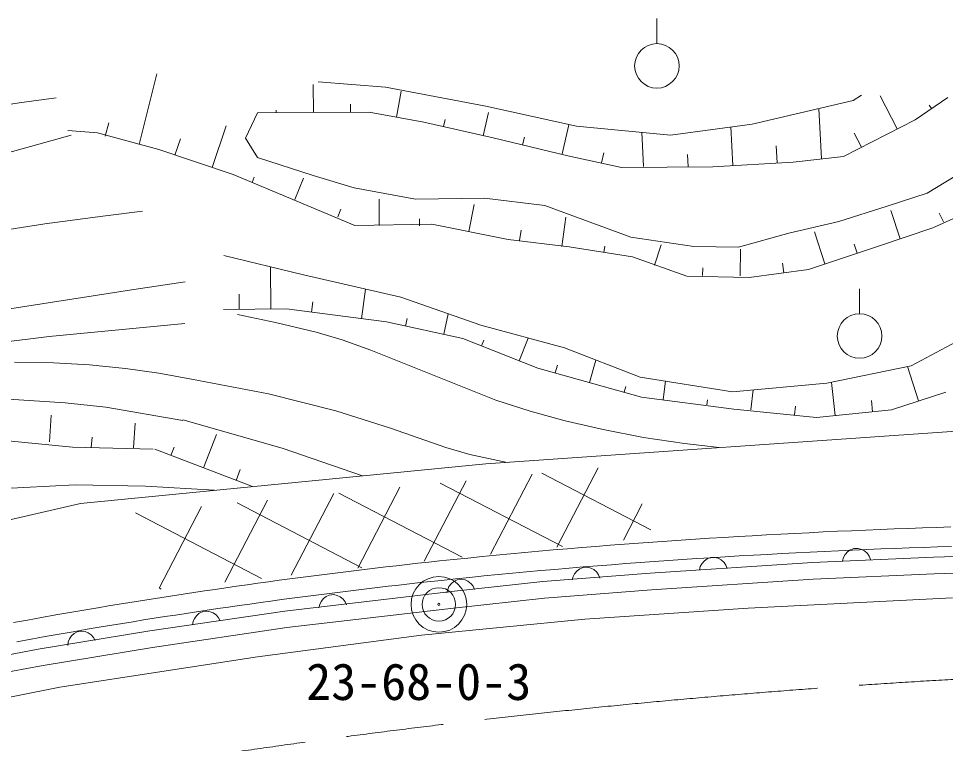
# Model space of a CAD drawing. Units: millimetres, scale not verified. Extents: x 40000 to 680000, y 20000 to 380000.
# Drawn here: x 428818 to 462104, y 298660 to 324700 of the extents above; entities that cross this region are included whole.
import ezdxf
from ezdxf.enums import TextEntityAlignment as Align

# ---------------------------------------------------------------- set-up
doc = ezdxf.new("R2010")
doc.units = ezdxf.units.MM
doc.header["$LTSCALE"] = 1000
doc.linetypes.add('CHAIN', pattern=[18.5, 12, -1.5, 3.5, -1.5])
for name, color, linetype, lineweight in [('M-BGD-HTXT', 7, 'Continuous', 13), ('M-BMK', 2, 'CHAIN', 13), ('M-BMK-SRVR', 3, 'Continuous', 13)]:
    doc.layers.add(name, color=color, linetype=linetype, lineweight=lineweight)
doc.styles.add('ＭＳ ゴシック', font='')
doc.styles.get('ＭＳ ゴシック').set_extended_font_data('MS Gothic')

msp = doc.modelspace()

# ---------------------------------------------------------------- linework, layer by layer
at = {"layer": 'M-BGD-HTXT'}
for p, q in [((451741, 323800), (451741, 324700)), ((433154, 320172), (433782, 322711)), ((439405, 321321), (439399, 322333)), ((439574, 322422), (441994, 322230)), ((441994, 322230), (445596, 321548)), ((442395, 321157), (442564, 322091)), ((458788, 321755), (459093, 321942)), ((460372, 320737), (459761, 321926)), ((427056, 321397), (428836, 321668)), ((428836, 321668), (430175, 321856)), ((440745, 321330), (440743, 321630)), ((445596, 321548), (448850, 320838)), ((455168, 320907), (458788, 321755)), ((461014, 321066), (462189, 321866)), ((461601, 321466), (461515, 321593)), ((436969, 320398), (437395, 321309)), ((437395, 321309), (441415, 321334)), ((438065, 321313), (438065, 321414)), ((441415, 321334), (443374, 320979)), ((445502, 320491), (445694, 321329)), ((457653, 319659), (457563, 321468)), ((431935, 320474), (432055, 320956)), ((443374, 320979), (445858, 320409)), ((444083, 320816), (444142, 321074)), ((452233, 320514), (455168, 320907)), ((458449, 319748), (461014, 321066)), ((431659, 320597), (430583, 320684)), ((433854, 319996), (431659, 320597)), ((435774, 319346), (436275, 320841)), ((448338, 319839), (448577, 320878)), ((448850, 320838), (452233, 320514)), ((451264, 319390), (451204, 320613)), ((454464, 319419), (454395, 320804)), ((459090, 320077), (458830, 320583)), ((427187, 319530), (430712, 320516)), ((434434, 319796), (434629, 320378)), ((437405, 319711), (436969, 320398)), ((445858, 320409), (448541, 319769)), ((446920, 320165), (446984, 320442)), ((436525, 319094), (433854, 319996)), ((456060, 319511), (456029, 320128)), ((439394, 319067), (437405, 319711)), ((448541, 319769), (450466, 319351)), ((449757, 319514), (449840, 319877)), ((452866, 319371), (452844, 319819)), ((456630, 319544), (458449, 319748)), ((463419, 319633), (461445, 318427)), ((450466, 319351), (453752, 319378)), ((453752, 319378), (456630, 319544)), ((438809, 318140), (436525, 319094)), ((437211, 318813), (437285, 318996)), ((438745, 318195), (439056, 318966)), ((440869, 318621), (439394, 319067)), ((443075, 318212), (440869, 318621)), ((445555, 318245), (443075, 318212)), ((447715, 317982), (445555, 318245)), ((461445, 318427), (460006, 317962)), ((440893, 317266), (438809, 318140)), ((441769, 317265), (441773, 318209)), ((444994, 317046), (445186, 318018)), ((450802, 316852), (447715, 317982)), ((460006, 317962), (458276, 317406)), ((463664, 318090), (461648, 317182)), ((429760, 317331), (431842, 317605)), ((431842, 317605), (433269, 317777)), ((440280, 317577), (440392, 317856)), ((448325, 316512), (448476, 317564)), ((460481, 316788), (460139, 317802)), ((462030, 317396), (461880, 317705)), ((427849, 317031), (429760, 317331)), ((443664, 317309), (440893, 317266)), ((443212, 317259), (443213, 317505)), ((446407, 316767), (443664, 317309)), ((458276, 317406), (456479, 316994)), ((446812, 316728), (446864, 317093)), ((456479, 316994), (454672, 316490)), ((457778, 315888), (457397, 317044)), ((461648, 317182), (459697, 316522)), ((448588, 316496), (446407, 316767)), ((453071, 316510), (450802, 316852)), ((451652, 315836), (451895, 316568)), ((458933, 316269), (458824, 316599)), ((450867, 316145), (448588, 316496)), ((449839, 316295), (449871, 316524)), ((454672, 316490), (453071, 316510)), ((454735, 315454), (454750, 316411)), ((459697, 316522), (457181, 315691)), ((436185, 316190), (439056, 315493)), ((452812, 315447), (450867, 316145)), ((456306, 315571), (456258, 315910)), ((437877, 314265), (437863, 315783)), ((453384, 315474), (453388, 315750)), ((457181, 315691), (455051, 315394)), ((432958, 314966), (434806, 315248)), ((439056, 315493), (442541, 314690)), ((455051, 315394), (452812, 315447)), ((428189, 314229), (432958, 314966)), ((441136, 313918), (441275, 314982)), ((459020, 314095), (459020, 314995)), ((436747, 314254), (436742, 314795)), ((442541, 314690), (445425, 313682)), ((438443, 314270), (436182, 314249)), ((442033, 313801), (438443, 314270)), ((439340, 314153), (439389, 314524)), ((436676, 314066), (438051, 313786)), ((442718, 313653), (442777, 313925)), ((444087, 313358), (444246, 314094)), ((434793, 313741), (429914, 313275)), ((438051, 313786), (439509, 313435)), ((444772, 313210), (442033, 313801)), ((445425, 313682), (448429, 312868)), ((460869, 312223), (463646, 313717)), ((429914, 313275), (425082, 312670)), ((439509, 313435), (440441, 313154)), ((446796, 312409), (447119, 313224)), ((440441, 313154), (441473, 312783)), ((447471, 312142), (444772, 313210)), ((445447, 312943), (445525, 313142)), ((441473, 312783), (445958, 310993)), ((448429, 312868), (451137, 311821)), ((428676, 312361), (430069, 312333)), ((430069, 312333), (431368, 312257)), ((431368, 312257), (432663, 312130)), ((448090, 311969), (448167, 312245)), ((449327, 311622), (449555, 312433)), ((432663, 312130), (433852, 311964)), ((433852, 311964), (435028, 311748)), ((451184, 311102), (447471, 312142)), ((457849, 311597), (460869, 312223)), ((461140, 310964), (460742, 312196)), ((435028, 311748), (437797, 311224)), ((451137, 311821), (454462, 311293)), ((451969, 311011), (452047, 311677)), ((454462, 311293), (457849, 311597)), ((458142, 310439), (458018, 311632)), ((450565, 311276), (450623, 311483)), ((455111, 310644), (455195, 311359)), ((462117, 311280), (460163, 310648)), ((430487, 310891), (428014, 311054)), ((440217, 310612), (437797, 311224)), ((445958, 310993), (447197, 310598)), ((454499, 310664), (451184, 311102)), ((453540, 310827), (453561, 311008)), ((459489, 310578), (459448, 310977)), ((431956, 310738), (430487, 310891)), ((434716, 310265), (431956, 310738)), ((442179, 309985), (440217, 310612)), ((447197, 310598), (448452, 310255)), ((457468, 310369), (454499, 310664)), ((456682, 310461), (456719, 310773)), ((460163, 310648), (457468, 310369)), ((429926, 309490), (429991, 310449)), ((434714, 310287), (438285, 309265)), ((448452, 310255), (449818, 309936)), ((432952, 309283), (433012, 310164)), ((444165, 309293), (442179, 309985)), ((466230, 310142), (445595, 308701)), ((449818, 309936), (451258, 309654)), ((426143, 309750), (428923, 309480)), ((431432, 309287), (431458, 309663)), ((435463, 308558), (435923, 309757)), ((451258, 309654), (452737, 309430)), ((428923, 309480), (430759, 309302)), ((430759, 309302), (433658, 309237)), ((437218, 307885), (433708, 309231)), ((434293, 309007), (434408, 309306)), ((438285, 309265), (441176, 308271)), ((445027, 309045), (444165, 309293)), ((452737, 309430), (453977, 309286)), ((446363, 308755), (445027, 309045)), ((445595, 308701), (431044, 307284)), ((436633, 308110), (436783, 308501)), ((445769, 305458), (447263, 308332)), ((447616, 308366), (451529, 306331)), ((448154, 305711), (449638, 308563)), ((430846, 307947), (427988, 307803)), ((433378, 307900), (430846, 307947)), ((435858, 307753), (433378, 307900)), ((443384, 305206), (444888, 308100)), ((443965, 308010), (448348, 305731)), ((438613, 304702), (440139, 307637)), ((440315, 307654), (444745, 305350)), ((440998, 304954), (442513, 307868)), ((431044, 307284), (424915, 305859)), ((436227, 304450), (437764, 307405)), ((436665, 307298), (441142, 304969)), ((450540, 305963), (451217, 307266)), ((433015, 306942), (437540, 304589)), ((433866, 304244), (435389, 307173)), ((457207, 306232), (457717, 306257)), ((457717, 306257), (458226, 306281)), ((458226, 306281), (458736, 306303)), ((458736, 306303), (459245, 306325)), ((459245, 306325), (459754, 306347)), ((459754, 306347), (460264, 306367)), ((460264, 306367), (460773, 306386)), ((460773, 306386), (461282, 306405)), ((461282, 306405), (461791, 306422)), ((461791, 306422), (462299, 306439)), ((451595, 305894), (452105, 305930)), ((452105, 305930), (452616, 305964)), ((452616, 305964), (453126, 305998)), ((453126, 305998), (453637, 306031)), ((453637, 306031), (454147, 306063)), ((454147, 306063), (454657, 306093)), ((454657, 306093), (455167, 306123)), ((455167, 306123), (455677, 306152)), ((455677, 306152), (456187, 306179)), ((456187, 306179), (456697, 306206)), ((456697, 306206), (457207, 306232)), ((447508, 305565), (448019, 305611)), ((448019, 305611), (448530, 305654)), ((448530, 305654), (449041, 305697)), ((449041, 305697), (449552, 305739)), ((449552, 305739), (450063, 305779)), ((450063, 305779), (450573, 305818)), ((450573, 305818), (451084, 305857)), ((451084, 305857), (451595, 305894)), ((457750, 305557), (458258, 305581)), ((458258, 305581), (458767, 305604)), ((458693, 305616), (458595, 305552)), ((458811, 305661), (458693, 305616)), ((458767, 305604), (459275, 305626)), ((458971, 305668), (458811, 305661)), ((459092, 305633), (458971, 305668)), ((459195, 305577), (459092, 305633)), ((459299, 305482), (459195, 305577)), ((459275, 305626), (459783, 305647)), ((459783, 305647), (460291, 305667)), ((460291, 305667), (460799, 305687)), ((460799, 305687), (461306, 305705)), ((461306, 305705), (461814, 305723)), ((461814, 305723), (462322, 305740)), ((443933, 305216), (444442, 305269)), ((444442, 305269), (444953, 305322)), ((444953, 305322), (445464, 305373)), ((445464, 305373), (445975, 305423)), ((445975, 305423), (446486, 305472)), ((446486, 305472), (446997, 305519)), ((446997, 305519), (447508, 305565)), ((452154, 305231), (452663, 305266)), ((452663, 305266), (453172, 305300)), ((453172, 305300), (453681, 305332)), ((453544, 305288), (453448, 305222)), ((453662, 305335), (453544, 305288)), ((453821, 305345), (453662, 305335)), ((453681, 305332), (454190, 305364)), ((453943, 305312), (453821, 305345)), ((454047, 305258), (453943, 305312)), ((454153, 305165), (454047, 305258)), ((454190, 305364), (454698, 305395)), ((454698, 305395), (455207, 305424)), ((455207, 305424), (455716, 305453)), ((455716, 305453), (456225, 305480)), ((456225, 305480), (456733, 305507)), ((456733, 305507), (457242, 305533)), ((457242, 305533), (457750, 305557)), ((461673, 305348), (457325, 305159)), ((458444, 305345), (458409, 305224)), ((458500, 305448), (458444, 305345)), ((458595, 305552), (458500, 305448)), ((459363, 305384), (459299, 305482)), ((459408, 305266), (459363, 305384)), ((466056, 305484), (461673, 305348)), ((447571, 304868), (448080, 304913)), ((448080, 304913), (448589, 304957)), ((448589, 304957), (449099, 305000)), ((448972, 304933), (448876, 304866)), ((449089, 304981), (448972, 304933)), ((449248, 304993), (449089, 304981)), ((449099, 305000), (449608, 305041)), ((449371, 304961), (449248, 304993)), ((449475, 304909), (449371, 304961)), ((449582, 304816), (449475, 304909)), ((449608, 305041), (450117, 305081)), ((450117, 305081), (450626, 305120)), ((450626, 305120), (451136, 305158)), ((451136, 305158), (451645, 305195)), ((457325, 305159), (451500, 304780)), ((451645, 305195), (452154, 305231)), ((453300, 305012), (453268, 304890)), ((453354, 305116), (453300, 305012)), ((453448, 305222), (453354, 305116)), ((454219, 305068), (454153, 305165)), ((454266, 304951), (454219, 305068)), ((444006, 304519), (444514, 304573)), ((444514, 304573), (445024, 304625)), ((445024, 304625), (445533, 304676)), ((445533, 304676), (446043, 304726)), ((446043, 304726), (446552, 304775)), ((446552, 304775), (447061, 304822)), ((447061, 304822), (447571, 304868)), ((451500, 304780), (447647, 304479)), ((448731, 304655), (448699, 304533)), ((448784, 304759), (448731, 304655)), ((448876, 304866), (448784, 304759)), ((449649, 304720), (449582, 304816)), ((449697, 304603), (449649, 304720)), ((461696, 304749), (457357, 304560)), ((466069, 304885), (461696, 304749)), ((433866, 304245), (433937, 304208)), ((444276, 304300), (444229, 304193)), ((444363, 304411), (444276, 304300)), ((444454, 304483), (444363, 304411)), ((447647, 304479), (444368, 304123)), ((444568, 304538), (444454, 304483)), ((444727, 304558), (444568, 304538)), ((444851, 304533), (444727, 304558)), ((444958, 304486), (444851, 304533)), ((445070, 304399), (444958, 304486)), ((445141, 304307), (445070, 304399)), ((445196, 304193), (445141, 304307)), ((457357, 304560), (451543, 304181)), ((444368, 304123), (438378, 303416)), ((439863, 303937), (439770, 303867)), ((439978, 303990), (439863, 303937)), ((440137, 304007), (439978, 303990)), ((440261, 303980), (440137, 304007)), ((440367, 303932), (440261, 303980)), ((440477, 303843), (440367, 303932)), ((444229, 304193), (444204, 304069)), ((451543, 304181), (447703, 303881)), ((439633, 303651), (439606, 303527)), ((439682, 303757), (439633, 303651)), ((439770, 303867), (439682, 303757)), ((440547, 303750), (440477, 303843)), ((440600, 303635), (440547, 303750)), ((447703, 303881), (444436, 303526)), ((462353, 303890), (455017, 303517)), ((429648, 303186), (430154, 303275)), ((430154, 303275), (430660, 303363)), ((430660, 303363), (431166, 303450)), ((431166, 303450), (431671, 303536)), ((438378, 303416), (433535, 302703)), ((435219, 303262), (435135, 303148)), ((435309, 303336), (435219, 303262)), ((435422, 303393), (435309, 303336)), ((435581, 303416), (435422, 303393)), ((435705, 303394), (435581, 303416)), ((435813, 303349), (435705, 303394)), ((435926, 303265), (435813, 303349)), ((436000, 303174), (435926, 303265)), ((444436, 303526), (438457, 302821)), ((455017, 303517), (449149, 303126)), ((428638, 303004), (429143, 303095)), ((429143, 303095), (429648, 303186)), ((435090, 303041), (435068, 302916)), ((435135, 303148), (435090, 303041)), ((436057, 303061), (436000, 303174)), ((449149, 303126), (443290, 302555)), ((433535, 302703), (429526, 302044)), ((429770, 302497), (430274, 302586)), ((430274, 302586), (430779, 302674)), ((430814, 302608), (430726, 302531)), ((430779, 302674), (431283, 302760)), ((430924, 302669), (430814, 302608)), ((431082, 302697), (430924, 302669)), ((431207, 302679), (431082, 302697)), ((431316, 302638), (431207, 302679)), ((431283, 302760), (431787, 302845)), ((431432, 302558), (431316, 302638)), ((438457, 302821), (433627, 302110)), ((428763, 302315), (429267, 302407)), ((429267, 302407), (429770, 302497)), ((430604, 302305), (430586, 302180)), ((430645, 302415), (430604, 302305)), ((430726, 302531), (430645, 302415)), ((431509, 302470), (431432, 302558)), ((431570, 302359), (431509, 302470)), ((443290, 302555), (437396, 301772)), ((429526, 302044), (425341, 301246)), ((433627, 302110), (429631, 301453)), ((437396, 301772), (430304, 300683)), ((429631, 301453), (425461, 300658)), ((430304, 300683), (425945, 299822))]:
    msp.add_line(p, q, dxfattribs=at)
for centre in [(451741, 323000), (459020, 313295)]:
    msp.add_circle(centre, 800, dxfattribs=at)
for radius in [205600, 204900]:
    msp.add_arc((465697, 100771), radius, 96.07706, 99.52557, dxfattribs=at)
at = {"layer": 'M-BMK'}
msp.add_arc((478972, 8499), 292933, 86.96521, 108.88007, dxfattribs=at)
at = {"layer": 'M-BMK-SRVR'}
for radius in [1000, 600, 40]:
    msp.add_circle((443912, 303656), radius, dxfattribs=at)

# ---------------------------------------------------------------- texts
at = {"layer": 'M-BMK-SRVR', "style": 'ＭＳ ゴシック'}
msp.add_text('23-68-0-3', height=1320, dxfattribs=at).set_placement((439147, 299826), align=Align.BOTTOM_LEFT)

doc.saveas('drawing.dxf')
